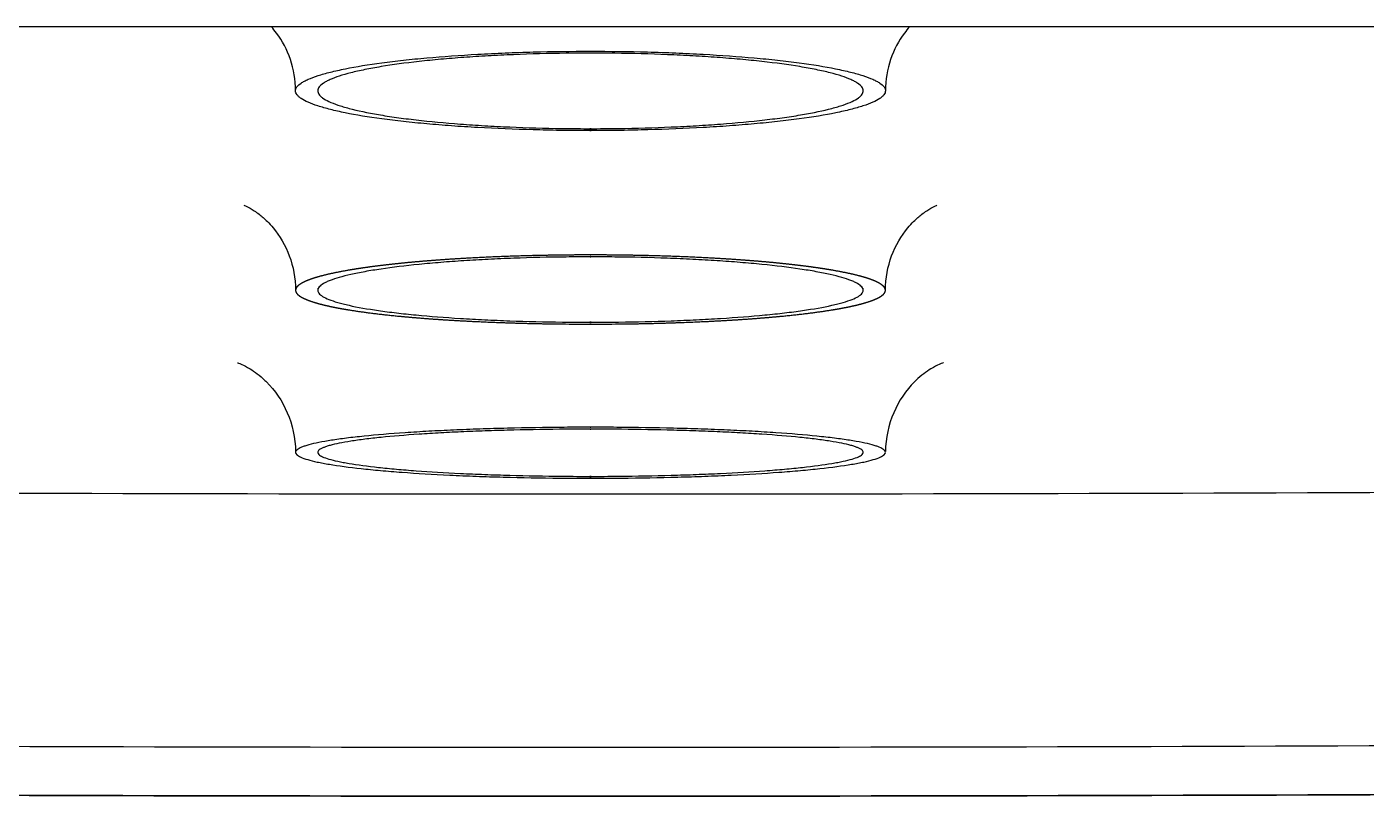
# Model space of a CAD drawing. Header units: millimetres. Extents: x 0 to 2809, y -1128 to 717.
# Drawn here: x 674.7 to 765.3, y 312 to 364 of the extents above; entities that cross this region are included whole.
import ezdxf

# ---------------------------------------------------------------- set-up
doc = ezdxf.new("R2010")
doc.units = ezdxf.units.MM
doc.layers.add('Blocks', color=7, linetype='Continuous')
doc.layers.add('Blocks$Inner', color=7, linetype='Continuous', lineweight=25, true_color=0x007f00)
doc.layers.add('Blocks$Outline', color=7, linetype='Continuous', lineweight=35, true_color=0xff3f3f)

# ---------------------------------------------------------------- blocks, each defined once
blk = doc.blocks.new('Balcony Lounge Bench w Arm Front')
at = {"layer": 'Blocks$Inner'}
blk.add_lwpolyline([(1224.493, 363.997), (1060.548, 363.997), (874.6, 363.997), (778.67, 363.997), (712.85, 363.997), (647.029, 363.997), (551.1, 363.997), (365.151, 363.997), (201.207, 363.997)], dxfattribs=at)
for points, knots in [([(692.896, 359.672), (692.896, 361.156), (692.383, 362.538), (691.613, 363.566), (691.497, 363.722), (691.378, 363.865), (691.259, 363.997)], [104.40876, 104.40876, 104.40876, 104.40876, 109.334667, 109.334667, 109.334667, 110.079429, 110.079429, 110.079429, 110.079429]), ([(734.44, 363.997), (734.321, 363.865), (734.202, 363.722), (734.086, 363.566), (733.317, 362.538), (732.803, 361.156), (732.803, 359.672)], [35.724448, 35.724448, 35.724448, 35.724448, 36.46954, 36.46954, 36.46954, 41.397632, 41.397632, 41.397632, 41.397632]), ([(692.896, 359.672), (692.897, 359.848), (693.023, 360.022), (693.343, 360.238), (693.416, 360.281), (693.575, 360.367), (693.663, 360.409), (693.948, 360.535), (694.167, 360.617), (694.665, 360.778), (694.943, 360.857), (695.405, 360.973), (695.566, 361.011), (695.904, 361.087), (696.081, 361.124), (696.994, 361.307), (697.82, 361.441), (699.203, 361.626), (699.687, 361.685), (700.451, 361.769), (700.711, 361.796), (701.239, 361.848), (701.507, 361.873), (702.865, 361.994), (704.013, 362.076), (705.829, 362.177), (706.453, 362.206), (707.71, 362.257), (708.343, 362.278), (710.25, 362.329), (711.539, 362.346), (712.85, 362.347)], [-41.395116, -41.395116, -41.395116, -41.395116, -37.460496, -37.460496, -36.476841, -36.476841, -35.493186, -35.493186, -33.525875, -33.525875, -31.558565, -31.558565, -30.57491, -30.57491, -29.591255, -29.591255, -25.656634, -25.656634, -23.689324, -23.689324, -22.705669, -22.705669, -21.722014, -21.722014, -17.787393, -17.787393, -15.820083, -15.820083, -13.852773, -13.852773, -9.949491, -9.949491, -9.949491, -9.949491]), ([(712.85, 362.217), (712.297, 362.217), (711.746, 362.214), (709.997, 362.192), (708.813, 362.161), (707.068, 362.09), (706.488, 362.062), (705.364, 362), (704.816, 361.965), (703.75, 361.888), (703.23, 361.846), (702.221, 361.755), (701.73, 361.705), (700.306, 361.547), (699.448, 361.431), (698.291, 361.24), (697.927, 361.173), (697.416, 361.069), (697.25, 361.034), (696.933, 360.962), (696.782, 360.926), (696.06, 360.743), (695.591, 360.59), (695.142, 360.391), (695.059, 360.351), (694.907, 360.27), (694.838, 360.228), (694.654, 360.105), (694.561, 360.022), (694.43, 359.851), (694.396, 359.762), (694.396, 359.672)], [86.143213, 86.143213, 86.143213, 86.143213, 88.550018, 88.550018, 93.862472, 93.862472, 96.5187, 96.5187, 99.174927, 99.174927, 101.831154, 101.831154, 104.487382, 104.487382, 109.799836, 109.799836, 112.456063, 112.456063, 113.784177, 113.784177, 115.112291, 115.112291, 120.424745, 120.424745, 121.752859, 121.752859, 123.080973, 123.080973, 125.7372, 125.7372, 128.588079, 128.588079, 128.588079, 128.588079]), ([(712.85, 362.347), (714.16, 362.346), (715.449, 362.329), (717.356, 362.278), (717.99, 362.257), (719.246, 362.206), (719.871, 362.177), (721.686, 362.076), (722.835, 361.994), (724.193, 361.873), (724.46, 361.848), (724.988, 361.796), (725.249, 361.769), (726.012, 361.685), (726.497, 361.626), (727.879, 361.441), (728.706, 361.307), (729.618, 361.124), (729.795, 361.087), (730.133, 361.011), (730.294, 360.973), (730.756, 360.857), (731.034, 360.778), (731.532, 360.617), (731.752, 360.535), (732.036, 360.409), (732.124, 360.367), (732.284, 360.281), (732.356, 360.238), (732.676, 360.022), (732.803, 359.848), (732.803, 359.672)], [-9.949491, -9.949491, -9.949491, -9.949491, -6.046209, -6.046209, -4.078899, -4.078899, -2.111589, -2.111589, 1.823032, 1.823032, 2.806687, 2.806687, 3.790342, 3.790342, 5.757652, 5.757652, 9.692273, 9.692273, 10.675928, 10.675928, 11.659583, 11.659583, 13.626893, 13.626893, 15.594204, 15.594204, 16.577859, 16.577859, 17.561514, 17.561514, 21.496134, 21.496134, 21.496134, 21.496134]), ([(731.303, 359.672), (731.303, 359.762), (731.269, 359.851), (731.138, 360.022), (731.046, 360.105), (730.861, 360.228), (730.792, 360.27), (730.64, 360.351), (730.557, 360.391), (730.108, 360.59), (729.64, 360.743), (728.917, 360.926), (728.766, 360.962), (728.449, 361.034), (728.284, 361.069), (727.772, 361.173), (727.408, 361.24), (726.251, 361.431), (725.393, 361.547), (723.97, 361.705), (723.478, 361.755), (722.469, 361.846), (721.95, 361.888), (720.883, 361.965), (720.335, 362), (719.211, 362.062), (718.632, 362.09), (716.886, 362.161), (715.702, 362.192), (713.953, 362.214), (713.403, 362.217), (712.85, 362.217)], [43.698346, 43.698346, 43.698346, 43.698346, 46.549225, 46.549225, 49.205452, 49.205452, 50.533566, 50.533566, 51.86168, 51.86168, 57.174134, 57.174134, 58.502248, 58.502248, 59.830362, 59.830362, 62.486589, 62.486589, 67.799044, 67.799044, 70.455271, 70.455271, 73.111498, 73.111498, 75.767726, 75.767726, 78.423953, 78.423953, 83.736408, 83.736408, 86.143213, 86.143213, 86.143213, 86.143213]), ([(710.79, 356.995), (710.177, 357.004), (709.57, 357.017), (707.69, 357.067), (706.443, 357.118), (704.625, 357.22), (704.026, 357.258), (702.87, 357.342), (702.31, 357.387), (701.228, 357.485), (700.705, 357.537), (699.696, 357.649), (699.209, 357.708), (697.81, 357.897), (696.985, 358.033), (695.9, 358.252), (695.564, 358.327), (695.1, 358.444), (694.952, 358.484), (694.671, 358.564), (694.538, 358.604), (693.913, 358.808), (693.536, 358.975), (693.217, 359.191), (693.161, 359.234), (693.065, 359.321), (693.024, 359.365), (692.928, 359.497), (692.896, 359.585), (692.896, 359.672)], [75.059768, 75.059768, 75.059768, 75.059768, 76.89661, 76.89661, 80.827819, 80.827819, 82.793423, 82.793423, 84.759027, 84.759027, 86.724631, 86.724631, 88.690236, 88.690236, 92.621444, 92.621444, 94.587048, 94.587048, 95.569851, 95.569851, 96.552653, 96.552653, 100.483861, 100.483861, 101.466663, 101.466663, 102.449465, 102.449465, 104.40876, 104.40876, 104.40876, 104.40876]), ([(694.396, 359.672), (694.396, 359.595), (694.422, 359.517), (694.5, 359.398), (694.536, 359.356), (694.621, 359.272), (694.671, 359.231), (694.842, 359.108), (694.984, 359.027), (695.326, 358.867), (695.525, 358.788), (695.866, 358.671), (695.987, 358.633), (696.243, 358.556), (696.379, 358.518), (697.086, 358.332), (697.749, 358.193), (698.887, 357.997), (699.29, 357.935), (699.932, 357.844), (700.152, 357.815), (700.599, 357.758), (700.827, 357.73), (701.989, 357.596), (702.986, 357.502), (704.583, 357.382), (705.136, 357.345), (706.255, 357.279), (706.823, 357.251), (708.549, 357.176), (709.732, 357.142), (710.948, 357.124)], [128.588079, 128.588079, 128.588079, 128.588079, 131.046906, 131.046906, 132.373537, 132.373537, 133.700167, 133.700167, 136.353429, 136.353429, 139.00669, 139.00669, 140.333321, 140.333321, 141.659951, 141.659951, 146.966474, 146.966474, 149.619735, 149.619735, 150.946366, 150.946366, 152.272997, 152.272997, 157.579519, 157.579519, 160.23278, 160.23278, 162.886042, 162.886042, 168.192564, 168.192564, 168.192564, 168.192564]), ([(714.751, 357.124), (715.967, 357.142), (717.15, 357.176), (718.877, 357.251), (719.444, 357.279), (720.563, 357.345), (721.116, 357.382), (722.714, 357.502), (723.71, 357.596), (724.872, 357.73), (725.1, 357.758), (725.547, 357.815), (725.767, 357.844), (726.409, 357.935), (726.812, 357.997), (727.95, 358.193), (728.613, 358.332), (729.321, 358.518), (729.456, 358.556), (729.713, 358.633), (729.834, 358.671), (730.175, 358.788), (730.374, 358.867), (730.715, 359.027), (730.858, 359.108), (731.029, 359.231), (731.078, 359.272), (731.163, 359.356), (731.199, 359.398), (731.278, 359.517), (731.303, 359.595), (731.303, 359.672)], [4.093861, 4.093861, 4.093861, 4.093861, 9.400384, 9.400384, 12.053645, 12.053645, 14.706906, 14.706906, 20.013429, 20.013429, 21.340059, 21.340059, 22.66669, 22.66669, 25.319951, 25.319951, 30.626474, 30.626474, 31.953105, 31.953105, 33.279735, 33.279735, 35.932997, 35.932997, 38.586258, 38.586258, 39.912889, 39.912889, 41.239519, 41.239519, 43.698346, 43.698346, 43.698346, 43.698346]), ([(732.803, 359.672), (732.803, 359.585), (732.771, 359.497), (732.675, 359.365), (732.635, 359.321), (732.538, 359.234), (732.482, 359.191), (732.164, 358.975), (731.786, 358.808), (731.161, 358.604), (731.029, 358.564), (730.747, 358.484), (730.599, 358.444), (730.135, 358.327), (729.799, 358.252), (728.715, 358.033), (727.889, 357.897), (726.491, 357.708), (726.004, 357.649), (724.994, 357.537), (724.472, 357.485), (723.389, 357.387), (722.83, 357.342), (721.673, 357.258), (721.074, 357.22), (719.256, 357.118), (718.01, 357.067), (716.13, 357.017), (715.523, 357.004), (714.909, 356.995)], [41.397632, 41.397632, 41.397632, 41.397632, 43.356759, 43.356759, 44.339476, 44.339476, 45.322194, 45.322194, 49.253066, 49.253066, 50.235784, 50.235784, 51.218502, 51.218502, 53.183938, 53.183938, 57.114809, 57.114809, 59.080245, 59.080245, 61.045681, 61.045681, 63.011117, 63.011117, 64.976552, 64.976552, 68.907424, 68.907424, 70.744109, 70.744109, 70.744109, 70.744109]), ([(712.896, 356.98), (712.236, 356.98), (711.576, 356.985), (710.876, 356.994), (710.833, 356.995), (710.79, 356.995)], [72.948651, 72.948651, 72.948651, 72.948651, 74.929976, 74.929976, 75.059768, 75.059768, 75.059768, 75.059768]), ([(714.909, 356.995), (714.866, 356.995), (714.823, 356.994), (714.123, 356.985), (713.464, 356.98), (712.803, 356.98)], [70.744109, 70.744109, 70.744109, 70.744109, 70.873901, 70.873901, 72.855226, 72.855226, 72.855226, 72.855226]), ([(689.406, 351.93), (689.414, 351.928), (689.543, 351.886), (689.824, 351.727), (689.986, 351.636), (690.191, 351.507), (690.429, 351.324), (690.607, 351.187), (690.795, 351.026), (690.988, 350.835), (691.118, 350.706), (691.248, 350.565), (691.376, 350.412), (692.278, 349.335), (692.896, 347.82), (692.896, 346.186)], [30.618235, 30.618235, 30.618235, 30.618235, 33.241676, 33.241676, 33.241676, 34.74276, 34.74276, 34.74276, 35.859238, 35.859238, 35.859238, 36.613861, 36.613861, 36.613861, 41.93092, 41.93092, 41.93092, 41.93092]), ([(732.803, 346.186), (732.803, 347.82), (733.422, 349.335), (734.324, 350.412), (734.452, 350.565), (734.582, 350.706), (734.712, 350.835), (734.904, 351.026), (735.092, 351.187), (735.27, 351.324), (735.508, 351.507), (735.713, 351.636), (735.875, 351.727), (736.156, 351.886), (736.286, 351.928), (736.293, 351.93)], [210.074373, 210.074373, 210.074373, 210.074373, 215.391433, 215.391433, 215.391433, 216.146055, 216.146055, 216.146055, 217.262534, 217.262534, 217.262534, 218.763617, 218.763617, 218.763617, 221.387059, 221.387059, 221.387059, 221.387059]), ([(712.882, 348.446), (712.319, 348.446), (711.759, 348.442), (710.001, 348.422), (708.817, 348.394), (707.071, 348.33), (706.492, 348.305), (705.368, 348.248), (704.82, 348.216), (703.753, 348.147), (703.234, 348.109), (702.224, 348.027), (701.733, 347.982), (700.31, 347.84), (699.451, 347.736), (698.294, 347.565), (697.93, 347.506), (697.418, 347.413), (697.253, 347.382), (696.936, 347.318), (696.784, 347.286), (696.061, 347.124), (695.593, 346.988), (695.143, 346.814), (695.06, 346.778), (694.908, 346.707), (694.839, 346.671), (694.654, 346.563), (694.562, 346.491), (694.43, 346.341), (694.396, 346.264), (694.396, 346.186)], [249.871253, 249.871253, 249.871253, 249.871253, 252.316341, 252.316341, 257.617035, 257.617035, 260.267382, 260.267382, 262.917728, 262.917728, 265.568075, 265.568075, 268.218422, 268.218422, 273.519115, 273.519115, 276.169462, 276.169462, 277.494635, 277.494635, 278.819809, 278.819809, 284.120502, 284.120502, 285.445675, 285.445675, 286.770849, 286.770849, 289.421196, 289.421196, 292.270619, 292.270619, 292.270619, 292.270619]), ([(731.303, 346.186), (731.303, 346.264), (731.269, 346.341), (731.138, 346.491), (731.045, 346.563), (730.86, 346.671), (730.791, 346.707), (730.639, 346.778), (730.556, 346.814), (730.107, 346.988), (729.638, 347.124), (728.915, 347.286), (728.763, 347.318), (728.446, 347.382), (728.281, 347.413), (727.769, 347.506), (727.405, 347.565), (726.248, 347.736), (725.39, 347.84), (723.966, 347.982), (723.475, 348.027), (722.465, 348.109), (721.946, 348.147), (720.879, 348.216), (720.332, 348.248), (719.207, 348.305), (718.628, 348.33), (716.883, 348.394), (715.699, 348.422), (713.94, 348.442), (713.38, 348.446), (712.817, 348.446)], [207.471621, 207.471621, 207.471621, 207.471621, 210.321045, 210.321045, 212.971391, 212.971391, 214.296565, 214.296565, 215.621738, 215.621738, 220.922432, 220.922432, 222.247605, 222.247605, 223.572778, 223.572778, 226.223125, 226.223125, 231.523818, 231.523818, 234.174165, 234.174165, 236.824512, 236.824512, 239.474859, 239.474859, 242.125205, 242.125205, 247.425899, 247.425899, 249.870988, 249.870988, 249.870988, 249.870988]), ([(694.396, 346.186), (694.396, 346.12), (694.422, 346.053), (694.5, 345.95), (694.535, 345.914), (694.62, 345.842), (694.67, 345.807), (694.841, 345.701), (694.984, 345.632), (695.325, 345.495), (695.524, 345.428), (695.865, 345.33), (695.986, 345.297), (696.242, 345.232), (696.378, 345.2), (697.085, 345.043), (697.748, 344.925), (698.886, 344.762), (699.289, 344.71), (699.931, 344.635), (700.151, 344.61), (700.599, 344.563), (700.827, 344.54), (701.988, 344.429), (702.985, 344.351), (704.582, 344.252), (705.135, 344.221), (706.254, 344.167), (706.821, 344.144), (708.548, 344.082), (709.73, 344.055), (710.946, 344.04)], [124.35512, 124.35512, 124.35512, 124.35512, 126.806387, 126.806387, 128.131561, 128.131561, 129.456734, 129.456734, 132.107081, 132.107081, 134.757428, 134.757428, 136.082601, 136.082601, 137.407774, 137.407774, 142.708468, 142.708468, 145.358814, 145.358814, 146.683988, 146.683988, 148.009161, 148.009161, 153.309855, 153.309855, 155.960201, 155.960201, 158.610548, 158.610548, 163.911242, 163.911242, 163.911242, 163.911242]), ([(714.753, 344.04), (715.969, 344.055), (717.152, 344.082), (718.878, 344.144), (719.446, 344.167), (720.564, 344.221), (721.117, 344.252), (722.715, 344.351), (723.711, 344.429), (724.873, 344.54), (725.101, 344.563), (725.548, 344.61), (725.768, 344.635), (726.41, 344.71), (726.813, 344.762), (727.951, 344.925), (728.614, 345.043), (729.321, 345.2), (729.457, 345.232), (729.713, 345.297), (729.834, 345.33), (730.175, 345.428), (730.374, 345.495), (730.716, 345.632), (730.858, 345.701), (731.029, 345.807), (731.079, 345.842), (731.164, 345.914), (731.199, 345.95), (731.278, 346.053), (731.303, 346.12), (731.303, 346.186)], [167.915499, 167.915499, 167.915499, 167.915499, 173.216193, 173.216193, 175.86654, 175.86654, 178.516886, 178.516886, 183.81758, 183.81758, 185.142753, 185.142753, 186.467926, 186.467926, 189.118273, 189.118273, 194.418967, 194.418967, 195.74414, 195.74414, 197.069313, 197.069313, 199.71966, 199.71966, 202.370007, 202.370007, 203.69518, 203.69518, 205.020353, 205.020353, 207.471621, 207.471621, 207.471621, 207.471621]), ([(710.788, 343.911), (710.832, 343.911), (710.876, 343.91), (711.577, 343.902), (712.236, 343.899), (712.896, 343.899)], [166.190418, 166.190418, 166.190418, 166.190418, 166.323276, 166.323276, 168.3039, 168.3039, 168.3039, 168.3039]), ([(712.803, 343.899), (713.463, 343.899), (714.122, 343.902), (714.824, 343.91), (714.868, 343.911), (714.912, 343.911)], [168.397324, 168.397324, 168.397324, 168.397324, 170.377948, 170.377948, 170.510806, 170.510806, 170.510806, 170.510806]), ([(712.85, 332.398), (667.864, 332.398), (622.874, 332.616), (577.884, 333.072), (532.873, 333.529), (487.864, 334.222), (442.862, 335.131), (397.852, 336.04), (352.851, 337.168), (307.865, 338.536), (289.233, 339.103), (270.604, 339.709), (251.977, 340.355), (242.665, 340.678), (233.353, 341.01), (224.042, 341.352), (219.385, 341.523), (214.727, 341.697), (210.07, 341.872), (207.742, 341.96), (205.414, 342.049), (203.086, 342.138), (202.503, 342.16), (201.92, 342.182), (201.337, 342.205), (201.293, 342.206), (201.25, 342.208), (201.206, 342.21)], [-518.79142, -518.79142, -518.79142, -518.79142, -383.814278, -383.814278, -383.814278, -248.76604, -248.76604, -248.76604, -113.7149, -113.7149, -113.7149, -57.79422, -57.79422, -57.79422, -29.839201, -29.839201, -29.839201, -15.856407, -15.856407, -15.856407, -8.866597, -8.866597, -8.866597, -7.115836, -7.115836, -7.115836, -6.985128, -6.985128, -6.985128, -6.985128]), ([(1224.493, 342.21), (1224.449, 342.208), (1224.406, 342.206), (1224.363, 342.205), (1223.78, 342.182), (1223.196, 342.16), (1222.613, 342.138), (1220.285, 342.049), (1217.957, 341.96), (1215.629, 341.872), (1210.972, 341.697), (1206.315, 341.523), (1201.657, 341.352), (1192.346, 341.01), (1183.034, 340.678), (1173.722, 340.355), (1155.096, 339.709), (1136.466, 339.103), (1117.835, 338.536), (1072.849, 337.168), (1027.847, 336.04), (982.837, 335.131), (937.836, 334.222), (892.826, 333.529), (847.815, 333.072), (802.826, 332.616), (757.835, 332.398), (712.85, 332.398)], [-1030.597712, -1030.597712, -1030.597712, -1030.597712, -1030.467005, -1030.467005, -1030.467005, -1028.716244, -1028.716244, -1028.716244, -1021.726434, -1021.726434, -1021.726434, -1007.74364, -1007.74364, -1007.74364, -979.788621, -979.788621, -979.788621, -923.867941, -923.867941, -923.867941, -788.816801, -788.816801, -788.816801, -653.768562, -653.768562, -653.768562, -518.79142, -518.79142, -518.79142, -518.79142]), ([(688.969, 341.285), (688.969, 341.286), (689.056, 341.261), (689.262, 341.168), (689.399, 341.106), (689.586, 341.014), (689.82, 340.87), (690.12, 340.686), (690.466, 340.436), (690.828, 340.093), (690.863, 340.06), (690.898, 340.025), (690.934, 339.99), (692.071, 338.859), (692.881, 337.133), (692.896, 335.281)], [31.210391, 31.210391, 31.210391, 31.210391, 33.42544, 33.42544, 33.42544, 34.886126, 34.886126, 34.886126, 36.740046, 36.740046, 36.740046, 36.924895, 36.924895, 36.924895, 42.842942, 42.842942, 42.842942, 42.842942]), ([(736.73, 341.285), (736.73, 341.286), (736.643, 341.261), (736.437, 341.168), (736.3, 341.106), (736.113, 341.014), (735.879, 340.87), (735.579, 340.686), (735.233, 340.436), (734.872, 340.093), (734.836, 340.06), (734.801, 340.025), (734.765, 339.99), (733.628, 338.859), (732.819, 337.133), (732.803, 335.281)], [31.210391, 31.210391, 31.210391, 31.210391, 33.42544, 33.42544, 33.42544, 34.886126, 34.886126, 34.886126, 36.740046, 36.740046, 36.740046, 36.924895, 36.924895, 36.924895, 42.842942, 42.842942, 42.842942, 42.842942]), ([(712.881, 336.927), (712.273, 336.927), (711.667, 336.925), (711.067, 336.92), (709.766, 336.91), (708.487, 336.89), (707.229, 336.859), (706.6, 336.843), (705.973, 336.825), (705.366, 336.804), (704.758, 336.784), (704.166, 336.76), (703.59, 336.735), (703.013, 336.71), (702.452, 336.682), (701.906, 336.652), (701.36, 336.621), (700.829, 336.589), (700.316, 336.554), (699.29, 336.484), (698.362, 336.407), (697.528, 336.322), (697.111, 336.28), (696.717, 336.235), (696.348, 336.189), (696.164, 336.166), (695.985, 336.143), (695.814, 336.119), (695.642, 336.095), (695.478, 336.071), (695.322, 336.046), (694.697, 335.948), (694.19, 335.846), (693.801, 335.739), (693.704, 335.713), (693.614, 335.686), (693.532, 335.658), (693.45, 335.631), (693.375, 335.604), (693.308, 335.576), (693.175, 335.521), (693.075, 335.465), (693.007, 335.409), (692.933, 335.349), (692.896, 335.289), (692.896, 335.229)], [252.722575, 252.722575, 252.722575, 252.722575, 255.175561, 255.175561, 255.175561, 260.468572, 260.468572, 260.468572, 263.134963, 263.134963, 263.134963, 265.78114, 265.78114, 265.78114, 268.421682, 268.421682, 268.421682, 271.081988, 271.081988, 271.081988, 276.384996, 276.384996, 276.384996, 279.033551, 279.033551, 279.033551, 280.368111, 280.368111, 280.368111, 281.698671, 281.698671, 281.698671, 286.990737, 286.990737, 286.990737, 288.318202, 288.318202, 288.318202, 289.653223, 289.653223, 289.653223, 292.306391, 292.306391, 292.306391, 295.153711, 295.153711, 295.153711, 295.153711]), ([(712.882, 336.798), (712.32, 336.798), (711.759, 336.796), (711.204, 336.792), (710.001, 336.782), (708.817, 336.763), (707.654, 336.735), (707.072, 336.72), (706.493, 336.703), (705.931, 336.684), (705.368, 336.665), (704.821, 336.644), (704.288, 336.62), (703.754, 336.597), (703.235, 336.571), (702.73, 336.543), (702.226, 336.516), (701.734, 336.486), (701.26, 336.453), (700.31, 336.389), (699.452, 336.317), (698.68, 336.239), (698.295, 336.2), (697.931, 336.159), (697.59, 336.117), (697.419, 336.095), (697.254, 336.074), (697.095, 336.051), (696.936, 336.029), (696.785, 336.007), (696.64, 335.984), (696.062, 335.894), (695.593, 335.799), (695.233, 335.701), (695.143, 335.676), (695.06, 335.651), (694.984, 335.626), (694.908, 335.601), (694.839, 335.575), (694.777, 335.55), (694.654, 335.499), (694.562, 335.447), (694.498, 335.396), (694.43, 335.34), (694.396, 335.285), (694.396, 335.229)], [86.114757, 86.114757, 86.114757, 86.114757, 88.567746, 88.567746, 88.567746, 93.860456, 93.860456, 93.860456, 96.526695, 96.526695, 96.526695, 99.172721, 99.172721, 99.172721, 101.813111, 101.813111, 101.813111, 104.473263, 104.473263, 104.473263, 109.775962, 109.775962, 109.775962, 112.424362, 112.424362, 112.424362, 113.758842, 113.758842, 113.758842, 115.089323, 115.089323, 115.089323, 120.381074, 120.381074, 120.381074, 121.70846, 121.70846, 121.70846, 123.0434, 123.0434, 123.0434, 125.696409, 125.696409, 125.696409, 128.543435, 128.543435, 128.543435, 128.543435]), ([(731.303, 335.229), (731.303, 335.285), (731.269, 335.34), (731.201, 335.396), (731.138, 335.447), (731.045, 335.499), (730.922, 335.55), (730.86, 335.575), (730.791, 335.601), (730.715, 335.626), (730.639, 335.651), (730.556, 335.676), (730.466, 335.701), (730.106, 335.799), (729.638, 335.894), (729.059, 335.984), (728.914, 336.007), (728.763, 336.029), (728.604, 336.051), (728.446, 336.074), (728.28, 336.095), (728.11, 336.117), (727.768, 336.159), (727.405, 336.2), (727.019, 336.239), (726.247, 336.317), (725.389, 336.389), (724.44, 336.453), (723.965, 336.486), (723.474, 336.516), (722.969, 336.543), (722.464, 336.571), (721.945, 336.597), (721.412, 336.62), (720.878, 336.644), (720.331, 336.665), (719.769, 336.684), (719.207, 336.703), (718.627, 336.72), (718.046, 336.735), (716.882, 336.763), (715.698, 336.782), (714.495, 336.792), (713.94, 336.796), (713.38, 336.798), (712.817, 336.798)], [43.682776, 43.682776, 43.682776, 43.682776, 46.529802, 46.529802, 46.529802, 49.182811, 49.182811, 49.182811, 50.517752, 50.517752, 50.517752, 51.845137, 51.845137, 51.845137, 57.136888, 57.136888, 57.136888, 58.467369, 58.467369, 58.467369, 59.80185, 59.80185, 59.80185, 62.45025, 62.45025, 62.45025, 67.752948, 67.752948, 67.752948, 70.4131, 70.4131, 70.4131, 73.05349, 73.05349, 73.05349, 75.699516, 75.699516, 75.699516, 78.365755, 78.365755, 78.365755, 83.658466, 83.658466, 83.658466, 86.111454, 86.111454, 86.111454, 86.111454]), ([(732.803, 335.229), (732.803, 335.289), (732.766, 335.349), (732.693, 335.409), (732.624, 335.465), (732.524, 335.521), (732.391, 335.576), (732.324, 335.604), (732.25, 335.631), (732.167, 335.658), (732.085, 335.686), (731.995, 335.713), (731.898, 335.739), (731.509, 335.846), (731.003, 335.948), (730.377, 336.046), (730.221, 336.071), (730.057, 336.095), (729.886, 336.119), (729.714, 336.143), (729.535, 336.166), (729.351, 336.189), (728.982, 336.235), (728.589, 336.28), (728.172, 336.322), (727.338, 336.407), (726.409, 336.484), (725.383, 336.554), (724.87, 336.589), (724.339, 336.621), (723.793, 336.652), (723.248, 336.682), (722.686, 336.71), (722.11, 336.735), (721.533, 336.76), (720.941, 336.784), (720.333, 336.804), (719.726, 336.825), (719.1, 336.843), (718.471, 336.859), (717.213, 336.89), (715.933, 336.91), (714.632, 336.92), (714.032, 336.925), (713.427, 336.927), (712.818, 336.927)], [378.647508, 378.647508, 378.647508, 378.647508, 381.494883, 381.494883, 381.494883, 384.148103, 384.148103, 384.148103, 385.48315, 385.48315, 385.48315, 386.81064, 386.81064, 386.81064, 392.10281, 392.10281, 392.10281, 393.433396, 393.433396, 393.433396, 394.767981, 394.767981, 394.767981, 397.416589, 397.416589, 397.416589, 402.7197, 402.7197, 402.7197, 405.380057, 405.380057, 405.380057, 408.020651, 408.020651, 408.020651, 410.66688, 410.66688, 410.66688, 413.333323, 413.333323, 413.333323, 418.626437, 418.626437, 418.626437, 421.079541, 421.079541, 421.079541, 421.079541]), ([(692.896, 335.229), (692.896, 335.177), (692.924, 335.124), (692.979, 335.072), (693.009, 335.044), (693.047, 335.015), (693.093, 334.987), (693.139, 334.959), (693.193, 334.931), (693.254, 334.903), (693.377, 334.847), (693.532, 334.792), (693.716, 334.737), (693.901, 334.683), (694.116, 334.629), (694.362, 334.576), (694.484, 334.55), (694.615, 334.524), (694.754, 334.498), (694.892, 334.472), (695.039, 334.446), (695.192, 334.42), (695.804, 334.318), (696.521, 334.223), (697.341, 334.133), (697.751, 334.089), (698.187, 334.046), (698.65, 334.004), (698.881, 333.984), (699.119, 333.963), (699.361, 333.944), (699.602, 333.924), (699.849, 333.905), (700.1, 333.887), (701.104, 333.813), (702.182, 333.748), (703.333, 333.692), (703.909, 333.665), (704.507, 333.639), (705.111, 333.616), (705.716, 333.594), (706.329, 333.574), (706.951, 333.557), (708.196, 333.522), (709.474, 333.499), (710.788, 333.486)], [295.153711, 295.153711, 295.153711, 295.153711, 297.603816, 297.603816, 297.603816, 298.938991, 298.938991, 298.938991, 300.267463, 300.267463, 300.267463, 302.90982, 302.90982, 302.90982, 305.552934, 305.552934, 305.552934, 306.882365, 306.882365, 306.882365, 308.217397, 308.217397, 308.217397, 313.513471, 313.513471, 313.513471, 316.168258, 316.168258, 316.168258, 317.502844, 317.502844, 317.502844, 318.829444, 318.829444, 318.829444, 324.121874, 324.121874, 324.121874, 326.788133, 326.788133, 326.788133, 329.435442, 329.435442, 329.435442, 334.740546, 334.740546, 334.740546, 334.740546]), ([(694.396, 335.229), (694.396, 335.18), (694.422, 335.132), (694.473, 335.084), (694.5, 335.057), (694.535, 335.031), (694.578, 335.005), (694.621, 334.979), (694.67, 334.953), (694.727, 334.927), (694.841, 334.875), (694.984, 334.824), (695.155, 334.774), (695.325, 334.724), (695.524, 334.674), (695.752, 334.625), (695.865, 334.601), (695.986, 334.576), (696.114, 334.552), (696.243, 334.528), (696.378, 334.504), (696.52, 334.48), (697.086, 334.386), (697.749, 334.297), (698.508, 334.215), (698.887, 334.173), (699.29, 334.134), (699.718, 334.095), (699.932, 334.076), (700.152, 334.057), (700.376, 334.039), (700.599, 334.021), (700.827, 334.003), (701.06, 333.986), (701.989, 333.918), (702.986, 333.858), (704.051, 333.806), (704.583, 333.78), (705.136, 333.757), (705.695, 333.736), (706.254, 333.715), (706.822, 333.696), (707.397, 333.68), (708.548, 333.648), (709.731, 333.626), (710.946, 333.615)], [128.543435, 128.543435, 128.543435, 128.543435, 130.993523, 130.993523, 130.993523, 132.328623, 132.328623, 132.328623, 133.657019, 133.657019, 133.657019, 136.299227, 136.299227, 136.299227, 138.942192, 138.942192, 138.942192, 140.271548, 140.271548, 140.271548, 141.606506, 141.606506, 141.606506, 146.902286, 146.902286, 146.902286, 149.556926, 149.556926, 149.556926, 150.89144, 150.89144, 150.89144, 152.217967, 152.217967, 152.217967, 157.51011, 157.51011, 157.51011, 160.176225, 160.176225, 160.176225, 162.823393, 162.823393, 162.823393, 168.128214, 168.128214, 168.128214, 168.128214]), ([(714.753, 333.615), (715.969, 333.626), (717.151, 333.648), (718.302, 333.68), (718.877, 333.696), (719.445, 333.715), (720.004, 333.736), (720.564, 333.757), (721.116, 333.78), (721.649, 333.806), (722.714, 333.858), (723.71, 333.918), (724.64, 333.986), (724.872, 334.003), (725.1, 334.021), (725.324, 334.039), (725.547, 334.057), (725.767, 334.076), (725.981, 334.095), (726.409, 334.134), (726.812, 334.173), (727.192, 334.215), (727.95, 334.297), (728.614, 334.386), (729.179, 334.48), (729.321, 334.504), (729.457, 334.528), (729.585, 334.552), (729.713, 334.576), (729.834, 334.601), (729.948, 334.625), (730.175, 334.674), (730.374, 334.724), (730.545, 334.774), (730.715, 334.824), (730.858, 334.875), (730.972, 334.927), (731.029, 334.953), (731.079, 334.979), (731.121, 335.005), (731.164, 335.031), (731.199, 335.057), (731.227, 335.084), (731.278, 335.132), (731.303, 335.18), (731.303, 335.229)], [4.097997, 4.097997, 4.097997, 4.097997, 9.402818, 9.402818, 9.402818, 12.049986, 12.049986, 12.049986, 14.716101, 14.716101, 14.716101, 20.008244, 20.008244, 20.008244, 21.334772, 21.334772, 21.334772, 22.669285, 22.669285, 22.669285, 25.323925, 25.323925, 25.323925, 30.619705, 30.619705, 30.619705, 31.954663, 31.954663, 31.954663, 33.28402, 33.28402, 33.28402, 35.926984, 35.926984, 35.926984, 38.569192, 38.569192, 38.569192, 39.897588, 39.897588, 39.897588, 41.232688, 41.232688, 41.232688, 43.682776, 43.682776, 43.682776, 43.682776]), ([(714.912, 333.486), (716.225, 333.499), (717.504, 333.522), (718.748, 333.557), (719.37, 333.574), (719.983, 333.594), (720.588, 333.616), (721.193, 333.639), (721.79, 333.665), (722.366, 333.692), (723.517, 333.748), (724.595, 333.813), (725.599, 333.887), (725.85, 333.905), (726.097, 333.924), (726.339, 333.944), (726.581, 333.963), (726.818, 333.984), (727.05, 334.004), (727.512, 334.046), (727.948, 334.089), (728.358, 334.133), (729.178, 334.223), (729.896, 334.318), (730.507, 334.42), (730.66, 334.446), (730.807, 334.472), (730.945, 334.498), (731.084, 334.524), (731.215, 334.55), (731.338, 334.576), (731.584, 334.629), (731.799, 334.683), (731.983, 334.737), (732.168, 334.792), (732.322, 334.847), (732.445, 334.903), (732.507, 334.931), (732.561, 334.959), (732.607, 334.987), (732.653, 335.015), (732.691, 335.044), (732.721, 335.072), (732.776, 335.124), (732.803, 335.177), (732.803, 335.229)], [339.060672, 339.060672, 339.060672, 339.060672, 344.365777, 344.365777, 344.365777, 347.013086, 347.013086, 347.013086, 349.679345, 349.679345, 349.679345, 354.971774, 354.971774, 354.971774, 356.298374, 356.298374, 356.298374, 357.632961, 357.632961, 357.632961, 360.287747, 360.287747, 360.287747, 365.583821, 365.583821, 365.583821, 366.918854, 366.918854, 366.918854, 368.248285, 368.248285, 368.248285, 370.891399, 370.891399, 370.891399, 373.533756, 373.533756, 373.533756, 374.862228, 374.862228, 374.862228, 376.197403, 376.197403, 376.197403, 378.647508, 378.647508, 378.647508, 378.647508]), ([(710.788, 333.486), (710.832, 333.486), (710.876, 333.485), (711.577, 333.479), (712.236, 333.476), (712.896, 333.476)], [334.740546, 334.740546, 334.740546, 334.740546, 334.873755, 334.873755, 336.853897, 336.853897, 336.853897, 336.853897]), ([(712.803, 333.476), (713.463, 333.476), (714.122, 333.479), (714.823, 333.485), (714.867, 333.486), (714.912, 333.486)], [336.947322, 336.947322, 336.947322, 336.947322, 338.927464, 338.927464, 339.060672, 339.060672, 339.060672, 339.060672]), ([(712.85, 315.278), (667.905, 315.278), (622.954, 315.496), (578.004, 315.95), (532.944, 316.406), (487.884, 317.1), (442.831, 318.009), (397.771, 318.917), (352.718, 320.046), (307.68, 321.415), (289.027, 321.981), (270.377, 322.589), (251.729, 323.235), (242.406, 323.558), (233.084, 323.89), (223.763, 324.232), (219.1, 324.403), (214.438, 324.577), (209.776, 324.753), (207.445, 324.841), (205.115, 324.929), (202.784, 325.018), (202.254, 325.039), (201.724, 325.059), (201.194, 325.079)], [525.53183, 525.53183, 525.53183, 525.53183, 660.389243, 660.389243, 660.389243, 795.588988, 795.588988, 795.588988, 930.794132, 930.794132, 930.794132, 986.778897, 986.778897, 986.778897, 1014.764977, 1014.764977, 1014.764977, 1028.762971, 1028.762971, 1028.762971, 1035.760289, 1035.760289, 1035.760289, 1037.350876, 1037.350876, 1037.350876, 1037.350876]), ([(1224.505, 325.079), (1223.975, 325.059), (1223.446, 325.039), (1222.916, 325.018), (1220.585, 324.929), (1218.254, 324.841), (1215.924, 324.753), (1211.262, 324.577), (1206.599, 324.403), (1201.936, 324.232), (1192.615, 323.89), (1183.293, 323.558), (1173.97, 323.235), (1155.323, 322.589), (1136.672, 321.981), (1118.019, 321.415), (1072.982, 320.046), (1027.929, 318.917), (982.868, 318.009), (937.815, 317.1), (892.755, 316.406), (847.695, 315.95), (802.745, 315.496), (757.794, 315.278), (712.85, 315.278)], [13.712784, 13.712784, 13.712784, 13.712784, 15.30337, 15.30337, 15.30337, 22.300689, 22.300689, 22.300689, 36.298682, 36.298682, 36.298682, 64.284763, 64.284763, 64.284763, 120.269528, 120.269528, 120.269528, 255.474671, 255.474671, 255.474671, 390.674417, 390.674417, 390.674417, 525.53183, 525.53183, 525.53183, 525.53183]), ([(712.85, 311.986), (667.837, 311.986), (622.825, 312.204), (532.79, 313.113), (487.767, 313.805), (397.731, 315.615), (352.717, 316.74), (285.207, 318.785), (262.706, 319.525), (228.957, 320.72), (216.301, 321.183), (203.302, 321.677), (201.551, 321.744), (201.206, 321.757)], [540.333851, 540.333851, 540.333851, 540.333851, 675.38338, 675.38338, 810.478825, 810.478825, 945.574271, 945.574271, 1013.121994, 1013.121994, 1046.895855, 1051.117588, 1052.152137, 1052.152137, 1052.152137, 1052.152137]), ([(1224.493, 321.757), (1224.148, 321.744), (1222.398, 321.677), (1209.398, 321.183), (1196.743, 320.72), (1162.993, 319.525), (1140.492, 318.785), (1072.982, 316.74), (1027.969, 315.615), (937.932, 313.805), (892.909, 313.113), (802.874, 312.204), (757.862, 311.986), (712.85, 311.986)], [28.515564, 28.515564, 28.515564, 28.515564, 29.550114, 33.771847, 67.545708, 67.545708, 135.093431, 135.093431, 270.188876, 270.188876, 405.284322, 405.284322, 540.333851, 540.333851, 540.333851, 540.333851])]:
    blk.add_open_spline(points, degree=3, knots=knots, dxfattribs=at)
for points in [[(710.948, 357.124), (711.6, 357.115), (712.249, 357.11), (712.896, 357.11)], [(712.803, 357.11), (713.45, 357.11), (714.1, 357.115), (714.751, 357.124)], [(712.896, 357.11), (712.865, 357.11), (712.834, 357.11), (712.803, 357.11)], [(712.803, 356.98), (712.834, 356.98), (712.865, 356.98), (712.896, 356.98)], [(712.818, 348.575), (712.818, 348.575), (712.817, 348.575), (712.85, 348.575)], [(712.817, 348.446), (712.817, 348.446), (712.817, 348.446), (712.85, 348.446)], [(712.85, 348.575), (712.881, 348.575), (712.882, 348.575), (712.881, 348.575)], [(712.85, 348.446), (712.882, 348.446), (712.882, 348.446), (712.882, 348.446)], [(694.395, 346.324), (694.396, 346.278), (694.396, 346.232), (694.396, 346.186)], [(731.303, 346.186), (731.303, 346.232), (731.304, 346.278), (731.304, 346.324)], [(710.946, 344.04), (711.598, 344.032), (712.248, 344.028), (712.896, 344.028)], [(712.803, 344.028), (713.451, 344.028), (714.101, 344.032), (714.753, 344.04)], [(712.896, 344.028), (712.865, 344.028), (712.834, 344.028), (712.803, 344.028)], [(712.896, 343.899), (712.865, 343.899), (712.834, 343.899), (712.803, 343.899)], [(712.817, 336.798), (712.816, 336.798), (712.816, 336.798), (712.85, 336.798)], [(712.818, 336.927), (712.817, 336.927), (712.816, 336.927), (712.85, 336.927)], [(712.818, 336.927), (712.829, 336.927), (712.839, 336.927), (712.85, 336.927)], [(712.881, 336.927), (712.86, 336.927), (712.839, 336.927), (712.818, 336.927)], [(712.85, 336.927), (712.883, 336.927), (712.882, 336.927), (712.881, 336.927)], [(712.85, 336.798), (712.883, 336.798), (712.883, 336.798), (712.882, 336.798)], [(710.946, 333.615), (711.598, 333.609), (712.248, 333.606), (712.896, 333.606)], [(712.803, 333.606), (713.451, 333.606), (714.101, 333.609), (714.753, 333.615)], [(712.896, 333.606), (712.865, 333.606), (712.834, 333.606), (712.803, 333.606)], [(712.896, 333.476), (712.865, 333.476), (712.834, 333.476), (712.803, 333.476)]]:
    blk.add_open_spline(points, degree=3, dxfattribs=at)
for points, weights, knots in [([(712.881, 348.575), (712.272, 348.575), (711.667, 348.572), (711.067, 348.565), (709.766, 348.55), (708.486, 348.521), (707.228, 348.476), (706.599, 348.453), (705.973, 348.426), (705.365, 348.396), (704.757, 348.366), (704.165, 348.333), (703.588, 348.296), (703.012, 348.26), (702.451, 348.219), (701.905, 348.176), (701.359, 348.133), (700.828, 348.086), (700.315, 348.036), (699.289, 347.935), (698.361, 347.825), (697.527, 347.705), (697.11, 347.644), (696.717, 347.582), (696.348, 347.517), (696.163, 347.484), (695.985, 347.451), (695.813, 347.417), (695.642, 347.384), (695.478, 347.35), (695.322, 347.315), (694.696, 347.178), (694.19, 347.035), (693.801, 346.887), (693.704, 346.85), (693.614, 346.813), (693.532, 346.775), (693.45, 346.737), (693.375, 346.699), (693.308, 346.661), (693.175, 346.585), (693.075, 346.509), (693.007, 346.433), (692.933, 346.351), (692.896, 346.269), (692.896, 346.186)], [1, 0.999999999839, 0.999999999677, 0.999999999516, 0.999999999516, 0.999999999516, 0.999999999515, 0.999999999515, 0.999999999515, 0.999999999515, 0.999999999514, 0.999999999514, 0.999999999514, 0.999999999514, 0.999999999513, 0.999999999513, 0.999999999513, 0.999999999512, 0.999999999512, 0.999999999511, 0.999999999511, 0.99999999951, 0.999999999509, 0.999999999509, 0.999999999509, 0.999999999508, 0.999999999508, 0.999999999508, 0.999999999508, 0.999999999507, 0.999999999507, 0.999999999506, 0.999999999505, 0.999999999504, 0.999999999504, 0.999999999504, 0.999999999504, 0.999999999504, 0.999999999503, 0.999999999503, 0.999999999503, 0.999999999502, 0.999999999502, 0.999999999501, 0.999999999501, 0.9999999995], [84.21826, 84.21826, 84.21826, 84.21826, 86.669741, 86.669741, 86.669741, 91.959299, 91.959299, 91.959299, 94.623991, 94.623991, 94.623991, 97.268509, 97.268509, 97.268509, 99.907501, 99.907501, 99.907501, 102.566352, 102.566352, 102.566352, 107.866427, 107.866427, 107.866427, 110.513727, 110.513727, 110.513727, 111.847662, 111.847662, 111.847662, 113.177518, 113.177518, 113.177518, 118.46711, 118.46711, 118.46711, 119.794021, 119.794021, 119.794021, 121.128451, 121.128451, 121.128451, 123.780338, 123.780338, 123.780338, 126.626851, 126.626851, 126.626851, 126.626851]), ([(732.803, 346.186), (732.803, 346.269), (732.766, 346.351), (732.693, 346.433), (732.624, 346.509), (732.524, 346.585), (732.391, 346.661), (732.324, 346.699), (732.25, 346.737), (732.167, 346.775), (732.085, 346.813), (731.995, 346.85), (731.898, 346.887), (731.51, 347.035), (731.003, 347.178), (730.378, 347.315), (730.221, 347.35), (730.058, 347.384), (729.886, 347.417), (729.715, 347.451), (729.536, 347.484), (729.351, 347.517), (728.983, 347.582), (728.589, 347.644), (728.172, 347.705), (727.338, 347.825), (726.41, 347.935), (725.384, 348.036), (724.871, 348.086), (724.34, 348.133), (723.794, 348.176), (723.249, 348.219), (722.687, 348.26), (722.111, 348.296), (721.534, 348.333), (720.942, 348.366), (720.334, 348.396), (719.727, 348.426), (719.101, 348.453), (718.471, 348.476), (717.213, 348.521), (715.934, 348.55), (714.632, 348.565), (714.032, 348.572), (713.427, 348.575), (712.818, 348.575)], [0.9999999995, 0.999999999501, 0.999999999501, 0.999999999502, 0.999999999502, 0.999999999503, 0.999999999503, 0.999999999503, 0.999999999504, 0.999999999504, 0.999999999504, 0.999999999504, 0.999999999504, 0.999999999505, 0.999999999506, 0.999999999507, 0.999999999507, 0.999999999508, 0.999999999508, 0.999999999508, 0.999999999508, 0.999999999509, 0.999999999509, 0.999999999509, 0.99999999951, 0.999999999511, 0.999999999511, 0.999999999512, 0.999999999512, 0.999999999513, 0.999999999513, 0.999999999513, 0.999999999514, 0.999999999514, 0.999999999514, 0.999999999514, 0.999999999515, 0.999999999515, 0.999999999515, 0.999999999515, 0.999999999516, 0.999999999516, 0.999999999516, 0.999999999677, 0.999999999839, 1], [210.074373, 210.074373, 210.074373, 210.074373, 212.920865, 212.920865, 212.920865, 215.57274, 215.57274, 215.57274, 216.907165, 216.907165, 216.907165, 218.234069, 218.234069, 218.234069, 223.523638, 223.523638, 223.523638, 224.853488, 224.853488, 224.853488, 226.187418, 226.187418, 226.187418, 228.834706, 228.834706, 228.834706, 234.134757, 234.134757, 234.134757, 236.793597, 236.793597, 236.793597, 239.432577, 239.432577, 239.432577, 242.077084, 242.077084, 242.077084, 244.741763, 244.741763, 244.741763, 250.031299, 250.031299, 250.031299, 252.482964, 252.482964, 252.482964, 252.482964]), ([(692.896, 346.186), (692.896, 346.116), (692.924, 346.045), (692.979, 345.974), (693.009, 345.936), (693.047, 345.898), (693.093, 345.86), (693.139, 345.822), (693.192, 345.784), (693.254, 345.747), (693.377, 345.673), (693.531, 345.599), (693.716, 345.527), (693.9, 345.455), (694.115, 345.384), (694.361, 345.314), (694.484, 345.279), (694.615, 345.244), (694.753, 345.21), (694.892, 345.176), (695.038, 345.142), (695.191, 345.108), (695.803, 344.975), (696.52, 344.851), (697.34, 344.735), (697.75, 344.678), (698.186, 344.622), (698.649, 344.569), (698.88, 344.542), (699.118, 344.516), (699.36, 344.491), (699.601, 344.466), (699.848, 344.442), (700.099, 344.418), (701.103, 344.324), (702.181, 344.241), (703.333, 344.171), (703.908, 344.136), (704.506, 344.104), (705.11, 344.075), (705.715, 344.046), (706.329, 344.021), (706.951, 344), (708.195, 343.956), (709.474, 343.927), (710.788, 343.911)], [0.9999999995, 0.9999999995, 0.999999999499, 0.999999999499, 0.999999999499, 0.999999999499, 0.999999999498, 0.999999999498, 0.999999999498, 0.999999999498, 0.999999999497, 0.999999999497, 0.999999999496, 0.999999999496, 0.999999999496, 0.999999999495, 0.999999999495, 0.999999999495, 0.999999999495, 0.999999999495, 0.999999999494, 0.999999999494, 0.999999999494, 0.999999999493, 0.999999999492, 0.999999999492, 0.999999999492, 0.999999999492, 0.999999999492, 0.999999999491, 0.999999999491, 0.999999999491, 0.999999999491, 0.999999999491, 0.999999999491, 0.99999999949, 0.99999999949, 0.99999999949, 0.99999999949, 0.99999999949, 0.999999999489, 0.999999999489, 0.999999999489, 0.999999999659, 0.99999999983, 1], [126.626851, 126.626851, 126.626851, 126.626851, 129.075376, 129.075376, 129.075376, 130.409924, 130.409924, 130.409924, 131.737732, 131.737732, 131.737732, 134.378774, 134.378774, 134.378774, 137.02056, 137.02056, 137.02056, 138.349314, 138.349314, 138.349314, 139.683642, 139.683642, 139.683642, 144.976764, 144.976764, 144.976764, 147.629998, 147.629998, 147.629998, 148.963796, 148.963796, 148.963796, 150.2896, 150.2896, 150.2896, 155.578713, 155.578713, 155.578713, 158.243256, 158.243256, 158.243256, 160.888841, 160.888841, 160.888841, 166.190418, 166.190418, 166.190418, 166.190418]), ([(714.912, 343.911), (716.226, 343.927), (717.504, 343.956), (718.748, 344), (719.371, 344.021), (719.984, 344.046), (720.589, 344.075), (721.194, 344.104), (721.791, 344.136), (722.367, 344.171), (723.518, 344.241), (724.596, 344.324), (725.6, 344.418), (725.851, 344.442), (726.098, 344.466), (726.34, 344.491), (726.581, 344.516), (726.819, 344.542), (727.051, 344.569), (727.513, 344.622), (727.949, 344.678), (728.359, 344.735), (729.179, 344.851), (729.896, 344.975), (730.508, 345.108), (730.661, 345.142), (730.807, 345.176), (730.946, 345.21), (731.085, 345.244), (731.215, 345.279), (731.338, 345.314), (731.584, 345.384), (731.799, 345.455), (731.984, 345.527), (732.168, 345.599), (732.322, 345.673), (732.445, 345.747), (732.507, 345.784), (732.561, 345.822), (732.607, 345.86), (732.653, 345.898), (732.691, 345.936), (732.721, 345.974), (732.776, 346.045), (732.803, 346.116), (732.803, 346.186)], [1, 0.99999999983, 0.999999999659, 0.999999999489, 0.999999999489, 0.999999999489, 0.99999999949, 0.99999999949, 0.99999999949, 0.99999999949, 0.99999999949, 0.999999999491, 0.999999999491, 0.999999999491, 0.999999999491, 0.999999999491, 0.999999999491, 0.999999999492, 0.999999999492, 0.999999999492, 0.999999999492, 0.999999999492, 0.999999999493, 0.999999999494, 0.999999999494, 0.999999999494, 0.999999999495, 0.999999999495, 0.999999999495, 0.999999999495, 0.999999999495, 0.999999999496, 0.999999999496, 0.999999999496, 0.999999999497, 0.999999999497, 0.999999999498, 0.999999999498, 0.999999999498, 0.999999999498, 0.999999999499, 0.999999999499, 0.999999999499, 0.999999999499, 0.9999999995, 0.9999999995], [170.510806, 170.510806, 170.510806, 170.510806, 175.812384, 175.812384, 175.812384, 178.45797, 178.45797, 178.45797, 181.122513, 181.122513, 181.122513, 186.411628, 186.411628, 186.411628, 187.737432, 187.737432, 187.737432, 189.071231, 189.071231, 189.071231, 191.724465, 191.724465, 191.724465, 197.017588, 197.017588, 197.017588, 198.351916, 198.351916, 198.351916, 199.680671, 199.680671, 199.680671, 202.322457, 202.322457, 202.322457, 204.9635, 204.9635, 204.9635, 206.291309, 206.291309, 206.291309, 207.625857, 207.625857, 207.625857, 210.074373, 210.074373, 210.074373, 210.074373])]:
    blk.add_rational_spline(points, weights, degree=3, knots=knots, dxfattribs=at)
for points, weights in [([(712.881, 348.575), (712.86, 348.575), (712.839, 348.575), (712.818, 348.575)], [1, 0.999999999994, 0.999999999989, 0.999999999983]), ([(712.818, 348.575), (712.829, 348.575), (712.839, 348.575), (712.85, 348.575)], [0.999999999983, 0.999999999986, 0.999999999989, 0.999999999992])]:
    blk.add_rational_spline(points, weights, degree=3, dxfattribs=at)
at = {"layer": 'Blocks$Outline'}
blk.add_open_spline([(201.206, 321.757), (201.551, 321.744), (203.302, 321.677), (216.301, 321.183), (228.957, 320.72), (262.706, 319.525), (285.207, 318.785), (352.717, 316.74), (397.731, 315.615), (487.767, 313.805), (532.79, 313.113), (622.825, 312.204), (667.837, 311.986), (712.85, 311.986), (757.862, 311.986), (802.874, 312.204), (892.909, 313.113), (937.932, 313.805), (1027.969, 315.615), (1072.982, 316.74), (1140.492, 318.785), (1162.993, 319.525), (1196.743, 320.72), (1209.398, 321.183), (1222.398, 321.677), (1224.148, 321.744), (1224.493, 321.757)], degree=3, knots=[-1052.152137, -1052.152137, -1052.152137, -1052.152137, -1051.117588, -1046.895855, -1013.121994, -1013.121994, -945.574271, -945.574271, -810.478825, -810.478825, -675.38338, -675.38338, -540.333851, -540.333851, -540.333851, -405.284322, -405.284322, -270.188876, -270.188876, -135.093431, -135.093431, -67.545708, -67.545708, -33.771847, -29.550114, -28.515564, -28.515564, -28.515564, -28.515564], dxfattribs=at)

msp = doc.modelspace()

# ---------------------------------------------------------------- block references
at = {"layer": 'Blocks'}
msp.add_blockref('Balcony Lounge Bench w Arm Front', (0, 0), dxfattribs=at)

doc.saveas('drawing.dxf')
